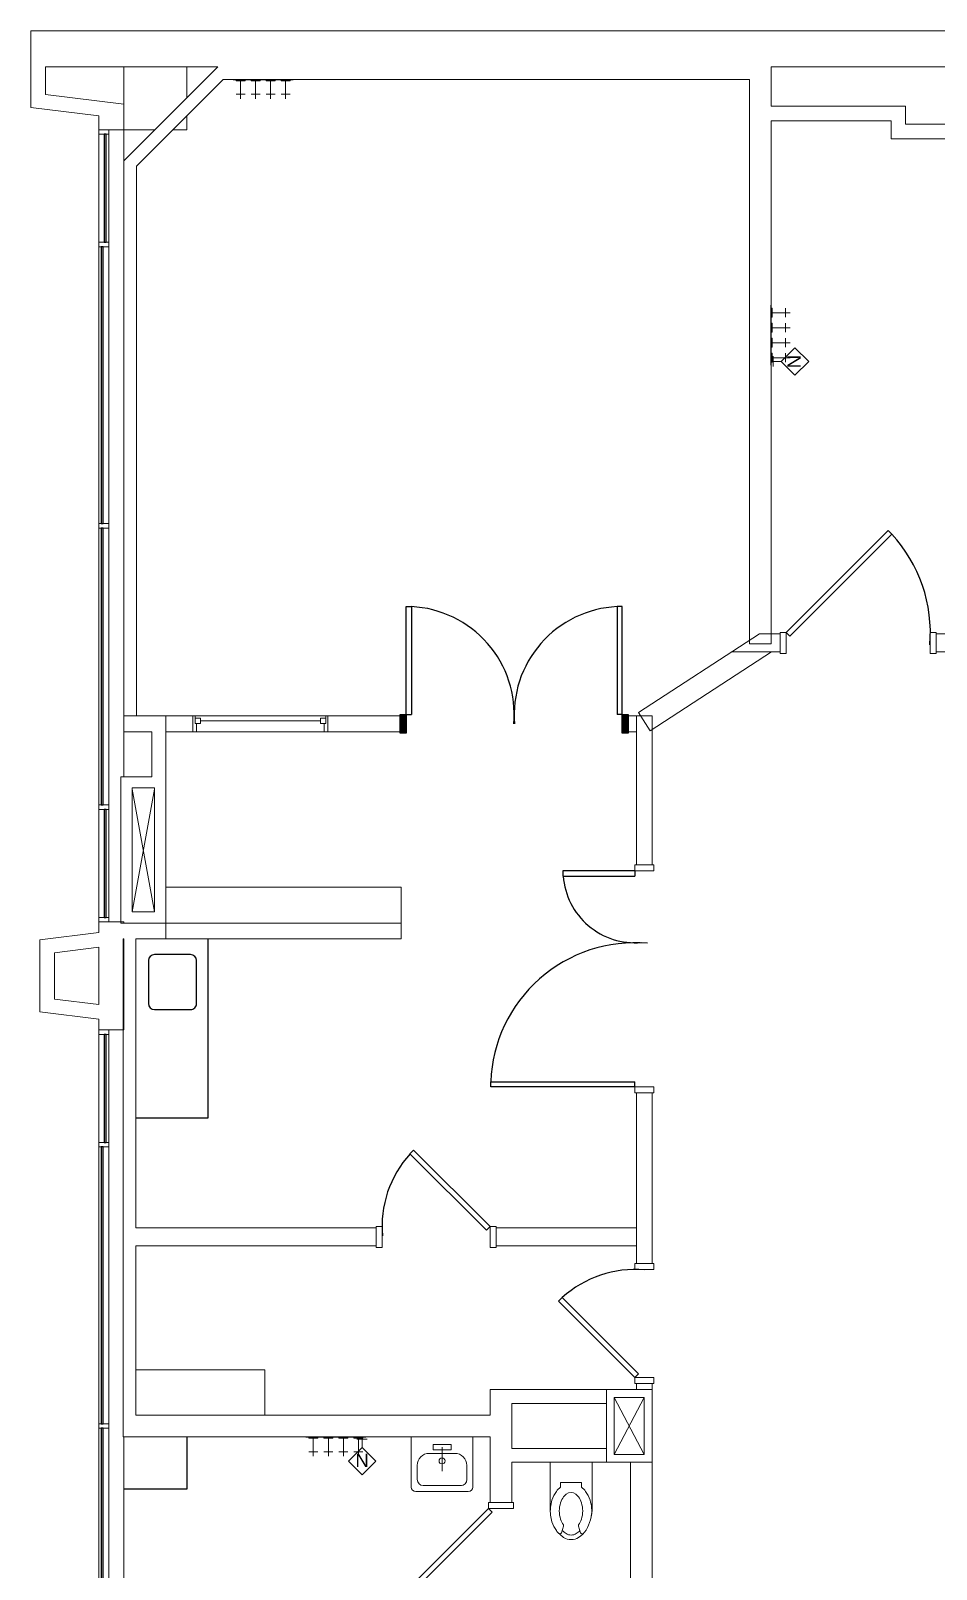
# Model space of a CAD drawing. Header units: inches. Extents: x -3174 to 3292, y 161 to 3697.
# Drawn here: x 257 to 558, y 3184 to 3697 of the extents above; entities that cross this region are included whole.
import ezdxf

# ---------------------------------------------------------------- set-up
doc = ezdxf.new("R2010")
doc.units = ezdxf.units.IN
doc.header["$LTSCALE"] = 96
doc.header["$MEASUREMENT"] = 0
for name, color, linetype, lineweight in [('A-ANNO-NOTE', 2, 'CONTINUOUS', 18), ('A-DETL', 5, 'CONTINUOUS', 18), ('A-DETL-GENF', 3, 'CONTINUOUS', 18), ('A-DOOR-FRAM', 1, 'CONTINUOUS', 30), ('A-FLOR-OTLN', 6, 'CONTINUOUS', 18), ('A-GENM', 6, 'CONTINUOUS', 18), ('A-GLAZ-CWMG', 3, 'CONTINUOUS', 18), ('A-GLAZ-FRAM', 6, 'CONTINUOUS', 30), ('A-GLAZ-GLAS', 6, 'CONTINUOUS', 30), ('A-WALL', 2, 'CONTINUOUS', 30), ('I-WALL', 2, 'CONTINUOUS', 18), ('P-SANR-FIXT', 6, 'CONTINUOUS', 18)]:
    doc.layers.add(name, color=color, linetype=linetype, lineweight=lineweight)
for name, color, linetype in [('A-DOOR', 2, 'CONTINUOUS'), ('A-FLOR-CASE', 3, 'CONTINUOUS'), ('A-GLAZ', 2, 'CONTINUOUS')]:
    doc.layers.add(name, color=color, linetype=linetype)
doc.styles.add('Arial_1', font='arial.ttf', dxfattribs={"height": 4.425898})

# ---------------------------------------------------------------- blocks, each defined once
blk = doc.blocks.new('generic door-single - 48_ x 84_-3285731-258679-fp05')
at = {"layer": 'A-DETL-GENF', "color": 253}
for p, q in [((-27.25, 6.06), (-29.25, 6.06)), ((-29.25, 6.06), (-29.25, -0.94)), ((-27.25, -0.94), (-27.25, 6.06)), ((22.75, 6.06), (20.75, 6.06)), ((20.75, 6.06), (20.75, -0.94)), ((22.75, -0.94), (22.75, 6.06)), ((-29.25, -0.94), (-27.25, -0.94)), ((20.75, -0.94), (22.75, -0.94))]:
    blk.add_line(p, q, dxfattribs=at)
at = {"layer": 'A-DOOR', "color": 253}
for p, q in [((-14.43, -33.64), (19.51, 0.3)), ((20.75, -0.94), (19.51, 0.3)), ((20.75, -0.94), (-13.19, -34.88)), ((-13.19, -34.88), (-14.43, -33.64))]:
    blk.add_line(p, q, dxfattribs=at)
blk.add_arc((20.75, -0.94), 48.05, 175, 222.9126, dxfattribs=at)
blk = doc.blocks.new('Eg_toilet_2D - Eg_toilet_2D-690829-258679-fp05')
at = {"layer": 'P-SANR-FIXT', "color": 253}
for p, q in [((0, 7), (14.87, 7)), ((6.71, 3.45), (8.26, 3.45)), ((6.71, -3.55), (6.71, 3.45)), ((23.53, 3.16), (21.3, 2.42)), ((8.26, -3.55), (6.71, -3.55)), ((21.3, -2.52), (23.5, -3.25)), ((16.5, -7), (0, -7))]:
    blk.add_line(p, q, dxfattribs=at)
for centre, radius, start, end in [((15.38, -2.85), 9.56, 107.1415, 126.6722), ((16.21, -5.54), 12.38, 81.7349, 107.1415), ((14.87, -9.84), 16.84, 75.0712, 90), ((16.17, -4.99), 11.82, 57.2317, 75.0712), ((14.11, -1.14), 7.43, 126.6722, 141.8648), ((12.84, -0.05), 2.76, 143.419, 216.581), ((14.11, -1.14), 4.43, 126.6724, 141.8648), ((15.38, -2.85), 6.56, 107.1414, 126.6724), ((16.21, -5.54), 9.38, 90, 107.1414), ((16.21, -5.54), 9.38, 72.8586, 90), ((17.04, -2.85), 6.56, 54.4829, 72.8586), ((21.14, 2.9), 0.5, 234.4829, 288.2438), ((18.14, -1.93), 8.18, 32.7617, 57.2317), ((18.14, -1.93), 6.68, 32.7616, 46.3142), ((23.37, 3.63), 0.5, 288.2438, 45.6721), ((21.13, 0), 3.12, 360, 32.7616), ((21.13, 0), 4.62, 360, 32.7617), ((21.13, 0), 4.62, 327.2385, 0), ((14.11, 1.04), 7.43, 218.1352, 233.3277), ((15.38, 2.75), 9.56, 233.3277, 252.8586), ((14.11, 1.04), 4.43, 218.1352, 233.3276), ((15.38, 2.75), 6.56, 233.3276, 252.8586), ((16.21, 5.44), 9.38, 252.8586, 270), ((16.21, 5.44), 9.38, 270, 287.1414), ((17.04, 2.75), 6.56, 287.1414, 305.5171), ((17.04, 2.75), 9.56, 287.1416, 306.6846), ((21.14, -3), 0.5, 71.7562, 125.5171), ((18.14, 1.93), 6.68, 312.7565, 327.2383), ((18.32, 1.04), 7.43, 306.6881, 316.5742), ((23.35, -3.73), 0.5, 316.5741, 71.7562), ((21.13, 0), 3.12, 327.2383, 0), ((18.14, 1.93), 8.18, 313.3097, 327.2385), ((16.21, 5.44), 12.38, 252.8586, 276.5859), ((16.21, 5.44), 12.38, 276.5859, 287.1416)]:
    blk.add_arc(centre, radius, start, end, dxfattribs=at)
blk = doc.blocks.new('generic door-single - 36_ x 84_-1527309-258679-fp05')
at = {"layer": 'A-DETL-GENF', "color": 253}
for p, q in [((-23.25, -6.69), (-23.25, 1.56)), ((-23.25, 1.56), (-21.25, 1.56)), ((-21.25, 1.56), (-21.25, -6.69)), ((14.75, -6.69), (14.75, 1.56)), ((14.75, 1.56), (16.75, 1.56)), ((16.75, 1.56), (16.75, -6.69)), ((-21.25, -6.69), (-23.25, -6.69)), ((16.75, -6.69), (14.75, -6.69))]:
    blk.add_line(p, q, dxfattribs=at)
at = {"layer": 'A-DOOR', "color": 253}
for p, q in [((-10.71, 27.02), (-11.94, 25.78)), ((-11.94, 25.78), (13.51, 0.33)), ((14.75, 1.56), (-10.71, 27.02)), ((14.75, 1.56), (13.51, 0.33))]:
    blk.add_line(p, q, dxfattribs=at)
blk.add_arc((14.75, 1.56), 36, 137.7863, 185, dxfattribs=at)
blk = doc.blocks.new('generic door-single - 36_ x 84_-3285735-258679-fp05')
at = {"layer": 'A-DETL-GENF', "color": 253}
for p, q in [((-21.25, 5.69), (-23.25, 5.69)), ((-23.25, 5.69), (-23.25, -0.56)), ((-21.25, -0.56), (-21.25, 5.69)), ((16.75, 5.69), (14.75, 5.69)), ((14.75, 5.69), (14.75, -0.56)), ((16.75, -0.56), (16.75, 5.69)), ((-23.25, -0.56), (-21.25, -0.56)), ((14.75, -0.56), (16.75, -0.56))]:
    blk.add_line(p, q, dxfattribs=at)
at = {"layer": 'A-DOOR', "color": 253}
for p, q in [((-11.94, -24.78), (13.51, 0.67)), ((14.75, -0.56), (13.51, 0.67)), ((14.75, -0.56), (-10.71, -26.02)), ((-10.71, -26.02), (-11.94, -24.78))]:
    blk.add_line(p, q, dxfattribs=at)
blk.add_arc((14.75, -0.56), 36, 175, 222.2137, dxfattribs=at)
blk = doc.blocks.new('generic door-single - 36_ x 84_-905272-258679-fp05')
at = {"layer": 'A-DETL-GENF', "color": 253}
for p, q in [((-23.25, -6.06), (-23.25, 0.94)), ((-23.25, 0.94), (-21.25, 0.94)), ((-21.25, 0.94), (-21.25, -6.06)), ((14.75, -6.06), (14.75, 0.94)), ((14.75, 0.94), (16.75, 0.94)), ((16.75, 0.94), (16.75, -6.06)), ((-21.25, -6.06), (-23.25, -6.06)), ((16.75, -6.06), (14.75, -6.06))]:
    blk.add_line(p, q, dxfattribs=at)
at = {"layer": 'A-DOOR', "color": 253}
for p, q in [((-10.71, 26.39), (-11.94, 25.16)), ((14.75, 0.94), (-10.71, 26.39)), ((-11.94, 25.16), (13.51, -0.3)), ((14.75, 0.94), (13.51, -0.3))]:
    blk.add_line(p, q, dxfattribs=at)
blk.add_arc((14.75, 0.94), 36, 137.7863, 185, dxfattribs=at)
blk = doc.blocks.new('generic door-double - 72_ x 84_-2221469-258679-fp05')
at = {"layer": 'A-DOOR'}
for points in [[(-39.25, -5.6875), (-39.25, 0.5625), (-41.25, 0.5625), (-41.25, -5.6875)], [(34.75, -5.6875), (34.75, 0.5625), (32.75, 0.5625), (32.75, -5.6875)]]:
    blk.add_hatch(color=253, dxfattribs=at).paths.add_polyline_path(points, flags=0)
at = {"layer": 'A-DETL-GENF', "color": 253}
for p, q in [((-39.25, 0.5625), (-41.25, 0.5625)), ((-41.25, 0.5625), (-41.25, -5.6875)), ((-39.25, -5.6875), (-39.25, 0.5625)), ((34.75, 0.5625), (32.75, 0.5625)), ((32.75, 0.5625), (32.75, -5.6875)), ((34.75, -5.6875), (34.75, 0.5625)), ((-41.25, -5.6875), (-39.25, -5.6875)), ((32.75, -5.6875), (34.75, -5.6875))]:
    blk.add_line(p, q, dxfattribs=at)
at = {"layer": 'A-DOOR', "color": 253}
for p, q in [((-39.25, 36.5625), (-37.5, 36.5625)), ((-39.25, 0.5625), (-39.25, 36.5625)), ((-37.5, 36.5625), (-37.5, 0.5625)), ((31, 36.5625), (31, 0.5625)), ((32.75, 36.5625), (31, 36.5625)), ((32.75, 0.5625), (32.75, 36.5625)), ((-41.25, -5.6875), (-41.25, 0.5625)), ((-41.25, 0.5625), (-39.25, 0.5625)), ((-39.25, 0.5625), (-39.25, -5.6875)), ((-39.25, 0.5625), (-37.5, 0.5625)), ((32.75, 0.5625), (31, 0.5625)), ((32.75, -5.6875), (32.75, 0.5625)), ((32.75, 0.5625), (34.75, 0.5625)), ((34.75, 0.5625), (34.75, -5.6875)), ((-39.25, -5.6875), (-41.25, -5.6875)), ((34.75, -5.6875), (32.75, -5.6875))]:
    blk.add_line(p, q, dxfattribs=at)
for centre, start, end in [((-39.25, 0.5625), 355, 87.21369), ((32.75, 0.5625), 92.78631, 185)]:
    blk.add_arc(centre, 36, start, end, dxfattribs=at)
blk = doc.blocks.new('lab-case-counter-straight - 24_D x 34_H-782036-258679-fp05')
at = {"layer": 'A-FLOR-CASE', "color": 253}
for p, q in [((-45.51, 17.98), (-21.51, 17.98)), ((-21.51, 17.98), (-9.76, 17.98)), ((-9.76, 17.98), (14.24, 17.98)), ((14.24, 17.98), (14.24, -6.02)), ((-40.23, 12.19), (-40.23, 0.19)), ((-23.94, 14.19), (-38.23, 14.19)), ((-21.94, 0.19), (-21.94, 12.19)), ((-38.23, -1.81), (-23.94, -1.81))]:
    blk.add_line(p, q, dxfattribs=at)
for centre, start, end in [((-38.23, 12.19), 90, 180), ((-23.94, 12.19), 360, 90), ((-38.23, 0.19), 180, 270), ((-23.94, 0.19), 270, 0)]:
    blk.add_arc(centre, 2, start, end, dxfattribs=at)
blk = doc.blocks.new('Eg_counter_2D - counter-1529459-258679-fp05')
at = {"layer": 'A-GENM', "color": 253}
for p, q in [((-43, 15.14), (-43, 0)), ((-43, 0), (0, 0))]:
    blk.add_line(p, q, dxfattribs=at)
blk = doc.blocks.new('Eg_counter_2D - counter-1531811-258679-fp05')
at = {"layer": 'A-GENM', "color": 253}
for p, q in [((-78.375, 12), (-78.375, 0)), ((-78.375, 0), (0, 0))]:
    blk.add_line(p, q, dxfattribs=at)
blk = doc.blocks.new('Instance - Fixed - 24_ x 48_-1531521-258679-fp05')
at = {"layer": 'A-GLAZ-FRAM', "color": 253, "lineweight": 18}
for p, q in [((-24, 2.625), (-23.25, 2.625)), ((-23.25, 0.125), (-23.25, 2.625)), ((-23.25, 1.875), (-23.25, 0.125)), ((-23.25, 1.875), (-21.5, 1.875)), ((-23.25, 0.125), (-21.5, 0.125)), ((-23.25, 0.125), (-22.75, 0.125)), ((-22.75, -2.625), (-22.75, 0.125)), ((-21.5, 1.875), (-21.5, 0.125)), ((18.5, 1.875), (18.5, 0.125)), ((20.25, 1.875), (18.5, 1.875)), ((20.25, 0.125), (18.5, 0.125)), ((19.75, 0.125), (20.25, 0.125)), ((19.75, 0.125), (19.75, -2.625)), ((20.25, 0.125), (20.25, 2.625)), ((21, 2.625), (20.25, 2.625)), ((20.25, 1.875), (20.25, 0.125)), ((-22.75, -2.625), (-24, -2.625)), ((19.75, -2.625), (21, -2.625))]:
    blk.add_line(p, q, dxfattribs=at)
at = {"layer": 'A-GLAZ-GLAS', "color": 253, "lineweight": 18}
blk.add_line((-21.5, 1), (18.5, 1), dxfattribs=at)
blk = doc.blocks.new('Headwall Outlet - Med Air_Mark - A-1187348-258679-fp05')
at = {"layer": 'A-GENM', "color": 253}
for p, q in [((-2.5, 0), (2.5, 0)), ((-2.5, 0), (-2.5, -0.11)), ((-0.92, -0.11), (-2.5, -0.11)), ((-1.5, -0.11), (-1.5, -0.43)), ((-1.37, -0.43), (-1.5, -0.43)), ((-1.5, -0.43), (-1.5, -0.43)), ((-1.5, -4.93), (1.5, -4.93)), ((1.38, -0.43), (-1.37, -0.43)), ((-0.92, -0.11), (-0.02, -0.11)), ((-0.92, -0.11), (-0.92, -0.21)), ((-0.02, -0.21), (-0.92, -0.21)), ((-0.02, -0.11), (0.95, -0.11)), ((-0.02, -0.11), (-0.02, -0.21)), ((0.95, -0.21), (-0.02, -0.21)), ((0, -0.43), (0, -6.43)), ((0.95, -0.21), (0.95, -0.11)), ((2.5, -0.11), (0.95, -0.11)), ((1.5, -0.43), (1.38, -0.43)), ((1.5, -0.43), (1.5, -0.11)), ((1.5, -0.43), (1.5, -0.43)), ((2.5, 0), (2.5, -0.11))]:
    blk.add_line(p, q, dxfattribs=at)
blk = doc.blocks.new('Headwall Outlet - Med Vaccum_Mark - V-1187350-258679-fp05')
at = {"layer": 'A-GENM', "color": 253}
for p, q in [((-2.5, 0), (2.5, 0)), ((-2.5, 0), (-2.5, -0.11)), ((-0.97, -0.11), (-2.5, -0.11)), ((-1.5, -0.11), (-1.5, -0.43)), ((-1.37, -0.43), (-1.5, -0.43)), ((-1.5, -0.43), (-1.5, -0.43)), ((-1.5, -4.93), (1.5, -4.93)), ((1.38, -0.43), (-1.37, -0.43)), ((-0.97, -0.11), (-0.01, -0.11)), ((-0.97, -0.11), (-0.97, -0.21)), ((-0.01, -0.21), (-0.97, -0.21)), ((-0.01, -0.11), (0.93, -0.11)), ((-0.01, -0.11), (-0.01, -0.21)), ((0.93, -0.21), (-0.01, -0.21)), ((0, -0.43), (0, -6.43)), ((0.93, -0.21), (0.93, -0.11)), ((2.5, -0.11), (0.93, -0.11)), ((1.5, -0.43), (1.38, -0.43)), ((1.5, -0.43), (1.5, -0.11)), ((1.5, -0.43), (1.5, -0.43)), ((2.5, 0), (2.5, -0.11))]:
    blk.add_line(p, q, dxfattribs=at)
blk = doc.blocks.new('Headwall Outlet - reserve - S-2196924-258679-fp05')
at = {"layer": 'A-GENM', "color": 253}
for p, q in [((-2.5, 0), (2.5, 0)), ((-2.5, 0), (-2.5, -0.11)), ((-0.81, -0.11), (-2.5, -0.11)), ((-1.5, -0.11), (-1.5, -0.43)), ((-1.37, -0.43), (-1.5, -0.43)), ((-1.5, -0.43), (-1.5, -0.43)), ((-1.5, -4.93), (1.5, -4.93)), ((1.38, -0.43), (-1.37, -0.43)), ((-0.81, -0.11), (-0.56, -0.11)), ((-0.81, -0.11), (-0.81, -0.21)), ((-0.56, -0.21), (-0.81, -0.21)), ((-0.56, -0.11), (-0.2, -0.11)), ((-0.56, -0.11), (-0.56, -0.21)), ((-0.2, -0.21), (-0.56, -0.21)), ((-0.2, -0.11), (0.28, -0.11)), ((-0.2, -0.11), (-0.2, -0.21)), ((0.28, -0.21), (-0.2, -0.21)), ((0, -0.43), (0, -6.43)), ((0.28, -0.11), (0.64, -0.11)), ((0.28, -0.11), (0.28, -0.21)), ((0.64, -0.21), (0.28, -0.21)), ((0.64, -0.11), (0.88, -0.11)), ((0.64, -0.11), (0.64, -0.21)), ((0.88, -0.21), (0.64, -0.21)), ((0.88, -0.11), (0.88, -0.21)), ((0.89, -0.11), (0.89, -0.21)), ((2.5, -0.11), (0.89, -0.11)), ((1.5, -0.43), (1.38, -0.43)), ((1.5, -0.43), (1.5, -0.11)), ((1.5, -0.43), (1.5, -0.43)), ((2.5, 0), (2.5, -0.11))]:
    blk.add_line(p, q, dxfattribs=at)
blk = doc.blocks.new('Headwall Outlet - Med Air_Mark - A-1248748-258679-fp05')
at = {"layer": 'A-GENM', "color": 253}
for p, q in [((0, 0.43), (0, 6.43)), ((-2.5, 0.11), (-0.92, 0.11)), ((-2.5, 0.11), (-2.5, 0)), ((2.5, 0), (-2.5, 0)), ((-1.5, 4.93), (1.5, 4.93)), ((-1.5, 0.43), (-1.5, 0.11)), ((-1.5, 0.43), (-1.5, 0.43)), ((-1.5, 0.43), (-1.37, 0.43)), ((-1.37, 0.43), (1.38, 0.43)), ((-0.92, 0.21), (-0.02, 0.21)), ((-0.92, 0.21), (-0.92, 0.11)), ((-0.02, 0.11), (-0.92, 0.11)), ((-0.02, 0.21), (0.95, 0.21)), ((-0.02, 0.21), (-0.02, 0.11)), ((0.95, 0.11), (-0.02, 0.11)), ((0.95, 0.11), (0.95, 0.21)), ((0.95, 0.11), (2.5, 0.11)), ((1.38, 0.43), (1.5, 0.43)), ((1.5, 0.11), (1.5, 0.43)), ((1.5, 0.43), (1.5, 0.43)), ((2.5, 0.11), (2.5, 0))]:
    blk.add_line(p, q, dxfattribs=at)
blk = doc.blocks.new('Headwall Outlet - Med Vaccum_Mark - V-1248747-258679-fp05')
at = {"layer": 'A-GENM', "color": 253}
for p, q in [((0, 0.43), (0, 6.43)), ((-2.5, 0.11), (-0.97, 0.11)), ((-2.5, 0.11), (-2.5, 0)), ((2.5, 0), (-2.5, 0)), ((-1.5, 4.93), (1.5, 4.93)), ((-1.5, 0.43), (-1.5, 0.11)), ((-1.5, 0.43), (-1.5, 0.43)), ((-1.5, 0.43), (-1.37, 0.43)), ((-1.37, 0.43), (1.38, 0.43)), ((-0.97, 0.21), (-0.01, 0.21)), ((-0.97, 0.21), (-0.97, 0.11)), ((-0.01, 0.11), (-0.97, 0.11)), ((-0.01, 0.21), (0.93, 0.21)), ((-0.01, 0.21), (-0.01, 0.11)), ((0.93, 0.11), (-0.01, 0.11)), ((0.93, 0.11), (0.93, 0.21)), ((0.93, 0.11), (2.5, 0.11)), ((1.38, 0.43), (1.5, 0.43)), ((1.5, 0.11), (1.5, 0.43)), ((1.5, 0.43), (1.5, 0.43)), ((2.5, 0.11), (2.5, 0))]:
    blk.add_line(p, q, dxfattribs=at)
blk = doc.blocks.new('Headwall Outlet - reserve - S-2197013-258679-fp05')
at = {"layer": 'A-GENM', "color": 253}
for p, q in [((0, 0.43), (0, 6.43)), ((-2.5, 0.11), (-0.81, 0.11)), ((-2.5, 0.11), (-2.5, 0)), ((2.5, 0), (-2.5, 0)), ((-1.5, 4.93), (1.5, 4.93)), ((-1.5, 0.43), (-1.5, 0.11)), ((-1.5, 0.43), (-1.5, 0.43)), ((-1.5, 0.43), (-1.37, 0.43)), ((-1.37, 0.43), (1.38, 0.43)), ((-0.81, 0.21), (-0.56, 0.21)), ((-0.81, 0.21), (-0.81, 0.11)), ((-0.56, 0.11), (-0.81, 0.11)), ((-0.56, 0.21), (-0.2, 0.21)), ((-0.56, 0.21), (-0.56, 0.11)), ((-0.2, 0.11), (-0.56, 0.11)), ((-0.2, 0.21), (0.28, 0.21)), ((-0.2, 0.21), (-0.2, 0.11)), ((0.28, 0.11), (-0.2, 0.11)), ((0.28, 0.21), (0.64, 0.21)), ((0.28, 0.21), (0.28, 0.11)), ((0.64, 0.11), (0.28, 0.11)), ((0.64, 0.21), (0.88, 0.21)), ((0.64, 0.21), (0.64, 0.11)), ((0.88, 0.11), (0.64, 0.11)), ((0.88, 0.21), (0.88, 0.11)), ((0.89, 0.21), (0.89, 0.11)), ((0.89, 0.11), (2.5, 0.11)), ((1.38, 0.43), (1.5, 0.43)), ((1.5, 0.11), (1.5, 0.43)), ((1.5, 0.43), (1.5, 0.43)), ((2.5, 0.11), (2.5, 0))]:
    blk.add_line(p, q, dxfattribs=at)
blk = doc.blocks.new('plumb-sink-wall hung - ADA - Standard depth-387426-258679-fp05')
at = {"layer": 'P-SANR-FIXT', "color": 253}
for p, q in [((-10.25, 12.75), (-10.25, -4)), ((-10.25, 12.75), (-10.25, 11.75)), ((10.25, -4), (10.25, 12.75)), ((10.25, 11.75), (10.25, 12.75)), ((-4.25, 7.25), (4.25, 7.25)), ((-3, 8.43), (-3, 10.24)), ((-3, 10.24), (3, 10.24)), ((3, 8.43), (-3, 8.43)), ((0, 9.37), (0, 1.37)), ((3, 10.24), (3, 8.43)), ((-8.25, 3.25), (-8.25, -1.5)), ((8.25, 3.25), (8.25, -1.69)), ((-6.25, -3.5), (6.44, -3.5)), ((-8.75, -5.5), (8.75, -5.5))]:
    blk.add_line(p, q, dxfattribs=at)
blk.add_circle((0, 4.75), 1, dxfattribs=at)
for centre, radius, start, end in [((-4.25, 3.25), 4, 90, 180), ((4.25, 3.25), 4, 360, 90), ((-8.75, -4), 1.5, 180, 270), ((-6.25, -1.5), 2, 180, 270), ((6.25, -1.5), 2, 270, 360), ((8.75, -4), 1.5, 270, 360)]:
    blk.add_arc(centre, radius, start, end, dxfattribs=at)
blk = doc.blocks.new('System Panel - Summit_Glazed 1-2067590-258679-fp05')
at = {"layer": 'A-GLAZ', "color": 253}
for p, q in [((46.125, 0.8125), (-46.125, 0.8125)), ((-46.125, 0.8125), (-46.125, 0.1875)), ((-46.125, 0.1875), (46.125, 0.1875)), ((46.125, 0.1875), (46.125, 0.8125))]:
    blk.add_line(p, q, dxfattribs=at)
blk = doc.blocks.new('Rectangular Mullion - 1_5_ x 3 3_8_ rectangular-2067243-258679-fp05')
at = {"layer": 'A-GLAZ-CWMG', "color": 253}
for p, q in [((-0.75, 1.6875), (0.75, 1.6875)), ((-0.75, -1.6875), (-0.75, 1.6875)), ((0.75, 1.6875), (0.75, -1.6875)), ((0.75, -1.6875), (-0.75, -1.6875))]:
    blk.add_line(p, q, dxfattribs=at)
blk = doc.blocks.new('Rectangular Mullion - 1_5_ x 3 3_8_ rectangular-2067122-258679-fp05')
at = {"layer": 'A-GLAZ-CWMG', "color": 253}
for p, q in [((-1.5, 1.6875), (0, 1.6875)), ((-1.5, -1.6875), (-1.5, 1.6875)), ((0, 1.6875), (0, -1.6875)), ((0, -1.6875), (-1.5, -1.6875))]:
    blk.add_line(p, q, dxfattribs=at)
blk = doc.blocks.new('Rectangular Mullion - 1_5_ x 3 3_8_ rectangular-2067585-258679-fp05')
at = {"layer": 'A-GLAZ-CWMG', "color": 253}
for p, q in [((690.15, 1627.45), (597.9, 1627.45)), ((690.15, 1624.07), (597.9, 1624.07))]:
    blk.add_line(p, q, dxfattribs=at)
blk = doc.blocks.new('System Panel - Summit_Glazed 3-2067557-258679-fp05')
at = {"layer": 'A-GLAZ', "color": 253}
for p, q in [((18, -0.1875), (-18, -0.1875)), ((-18, -0.1875), (-18, -0.8125)), ((-18, -0.8125), (18, -0.8125)), ((18, -0.8125), (18, -0.1875))]:
    blk.add_line(p, q, dxfattribs=at)
blk = doc.blocks.new('Rectangular Mullion - 1_5_ x 3 3_8_ rectangular-2067548-258679-fp05')
at = {"layer": 'A-GLAZ-CWMG', "color": 253}
for p, q in [((502.65, 1627.45), (466.65, 1627.45)), ((502.65, 1624.07), (466.65, 1624.07))]:
    blk.add_line(p, q, dxfattribs=at)
blk = doc.blocks.new('Rectangular Mullion - 1_5_ x 3 3_8_ rectangular-2067073-258679-fp05')
at = {"layer": 'A-GLAZ-CWMG', "color": 253}
for p, q in [((0, 1.6875), (-1.5, 1.6875)), ((-1.5, 1.6875), (-1.5, -1.6875)), ((0, -1.6875), (0, 1.6875)), ((-1.5, -1.6875), (0, -1.6875))]:
    blk.add_line(p, q, dxfattribs=at)
blk = doc.blocks.new('Headwall Outlet - Med Oxygen_Mark - O2-1187352-258679-fp05')
at = {"layer": 'A-GENM', "color": 253}
for p, q in [((-2.5, 0), (2.5, 0)), ((-2.5, 0), (-2.5, -0.11)), ((-0.74, -0.11), (-2.5, -0.11)), ((-1.5, -0.11), (-1.5, -0.43)), ((-1.37, -0.43), (-1.5, -0.43)), ((-1.5, -0.43), (-1.5, -0.43)), ((-1.5, -4.93), (1.5, -4.93)), ((1.38, -0.43), (-1.37, -0.43)), ((-0.74, -0.11), (-0.62, -0.11)), ((-0.74, -0.11), (-0.74, -0.21)), ((-0.62, -0.21), (-0.74, -0.21)), ((-0.62, -0.11), (-0.5, -0.11)), ((-0.62, -0.11), (-0.62, -0.21)), ((-0.5, -0.21), (-0.62, -0.21)), ((-0.5, -0.11), (-0.26, -0.11)), ((-0.5, -0.11), (-0.5, -0.21)), ((-0.26, -0.21), (-0.5, -0.21)), ((-0.26, -0.11), (-0.02, -0.11)), ((-0.26, -0.11), (-0.26, -0.21)), ((-0.02, -0.21), (-0.26, -0.21)), ((-0.02, -0.11), (0.47, -0.11)), ((-0.02, -0.11), (-0.02, -0.21)), ((0.47, -0.21), (-0.02, -0.21)), ((0, -0.43), (0, -6.43)), ((0.47, -0.11), (0.71, -0.11)), ((0.47, -0.11), (0.47, -0.21)), ((0.71, -0.21), (0.47, -0.21)), ((0.71, -0.11), (0.95, -0.11)), ((0.71, -0.11), (0.71, -0.21)), ((0.95, -0.21), (0.71, -0.21)), ((0.95, -0.11), (1.07, -0.11)), ((0.95, -0.11), (0.95, -0.21)), ((1.07, -0.21), (0.95, -0.21)), ((1.07, -0.11), (1.19, -0.11)), ((1.07, -0.11), (1.07, -0.21)), ((1.19, -0.21), (1.07, -0.21)), ((1.19, -0.11), (1.19, -0.21)), ((2.5, -0.11), (1.19, -0.11)), ((1.5, -0.43), (1.38, -0.43)), ((1.5, -0.43), (1.5, -0.11)), ((1.5, -0.43), (1.5, -0.43)), ((2.5, 0), (2.5, -0.11))]:
    blk.add_line(p, q, dxfattribs=at)
blk = doc.blocks.new('Headwall Outlet - Med Oxygen_Mark - O2-1248749-258679-fp05')
at = {"layer": 'A-GENM', "color": 253}
for p, q in [((0, 0.43), (0, 6.43)), ((-2.5, 0.11), (-0.74, 0.11)), ((-2.5, 0.11), (-2.5, 0)), ((2.5, 0), (-2.5, 0)), ((-1.5, 4.93), (1.5, 4.93)), ((-1.5, 0.43), (-1.5, 0.11)), ((-1.5, 0.43), (-1.5, 0.43)), ((-1.5, 0.43), (-1.37, 0.43)), ((-1.37, 0.43), (1.38, 0.43)), ((-0.74, 0.21), (-0.62, 0.21)), ((-0.74, 0.21), (-0.74, 0.11)), ((-0.62, 0.11), (-0.74, 0.11)), ((-0.62, 0.21), (-0.5, 0.21)), ((-0.62, 0.21), (-0.62, 0.11)), ((-0.5, 0.11), (-0.62, 0.11)), ((-0.5, 0.21), (-0.26, 0.21)), ((-0.5, 0.21), (-0.5, 0.11)), ((-0.26, 0.11), (-0.5, 0.11)), ((-0.26, 0.21), (-0.02, 0.21)), ((-0.26, 0.21), (-0.26, 0.11)), ((-0.02, 0.11), (-0.26, 0.11)), ((-0.02, 0.21), (0.47, 0.21)), ((-0.02, 0.21), (-0.02, 0.11)), ((0.47, 0.11), (-0.02, 0.11)), ((0.47, 0.21), (0.71, 0.21)), ((0.47, 0.21), (0.47, 0.11)), ((0.71, 0.11), (0.47, 0.11)), ((0.71, 0.21), (0.95, 0.21)), ((0.71, 0.21), (0.71, 0.11)), ((0.95, 0.11), (0.71, 0.11)), ((0.95, 0.21), (1.07, 0.21)), ((0.95, 0.21), (0.95, 0.11)), ((1.07, 0.11), (0.95, 0.11)), ((1.07, 0.21), (1.19, 0.21)), ((1.07, 0.21), (1.07, 0.11)), ((1.19, 0.11), (1.07, 0.11)), ((1.19, 0.21), (1.19, 0.11)), ((1.19, 0.11), (2.5, 0.11)), ((1.38, 0.43), (1.5, 0.43)), ((1.5, 0.11), (1.5, 0.43)), ((1.5, 0.43), (1.5, 0.43)), ((2.5, 0.11), (2.5, 0))]:
    blk.add_line(p, q, dxfattribs=at)
blk = doc.blocks.new('cw-base-cabinet-open-no-shelf-w0202 - cw-base-cabinet-open-no-shelf-w0202-V17-258679-fp05')
at = {"layer": 'A-FLOR-CASE', "color": 253}
for p, q in [((-2.26, -0.01), (-2.26, -17.5)), ((-2.26, -17.5), (-23.26, -17.5))]:
    blk.add_line(p, q, dxfattribs=at)
blk = doc.blocks.new('spec-hm-double-wrapped-uneven - 48_24x84-HM-F_F-1529267-258679-fp05')
at = {"layer": 'A-DOOR', "color": 253}
for p, q in [((-27.25, -2.25), (-25.5, -2.25)), ((-27.25, -2.25), (-27.25, -26.25)), ((-25.5, -26.25), (-25.5, -2.25)), ((44.75, -2.25), (43, -2.25)), ((43, -50.25), (43, -2.25)), ((44.75, -2.25), (44.75, -50.25)), ((-27.25, -26.25), (-25.5, -26.25)), ((44.75, -50.25), (43, -50.25))]:
    blk.add_line(p, q, dxfattribs=at)
for centre, radius, start, end in [((44.75, -2.25), 48.05, 175.0048, 267.9126), ((-27.25, -2.25), 23.95, 274.1895, 5.0096)]:
    blk.add_arc(centre, radius, start, end, dxfattribs=at)
at = {"layer": 'A-DOOR-FRAM', "color": 253, "lineweight": 18}
for p, q in [((-29.25, 4), (-27.25, 4)), ((-29.25, -2.25), (-29.25, 4)), ((-27.25, 4), (-27.25, -2.25)), ((44.75, 4), (46.75, 4)), ((44.75, -2.25), (44.75, 4)), ((46.75, 4), (46.75, -2.25)), ((-27.25, -2.25), (-29.25, -2.25)), ((46.75, -2.25), (44.75, -2.25))]:
    blk.add_line(p, q, dxfattribs=at)

msp = doc.modelspace()

# ---------------------------------------------------------------- linework, layer by layer
at = {"layer": 'A-ANNO-NOTE', "color": 8, "lineweight": 13}
for p, q in [((511.19, 3591.31), (506.61, 3586.74)), ((515.76, 3586.74), (511.19, 3591.31)), ((503.87, 3585.07), (503.87, 3588.55)), ((506.61, 3586.74), (503.87, 3586.74)), ((511.18, 3582.17), (506.61, 3586.74)), ((511.18, 3582.17), (515.76, 3586.74)), ((368.66, 3227.6), (365.18, 3227.6)), ((366.99, 3224.85), (366.99, 3227.6)), ((362.42, 3220.28), (366.99, 3224.85)), ((366.99, 3215.71), (362.42, 3220.28)), ((371.56, 3220.28), (366.99, 3224.85)), ((371.56, 3220.28), (366.99, 3215.71))]:
    msp.add_line(p, q, dxfattribs=at)
at = {"layer": 'A-DETL', "color": 253}
for p, q in [((290.37, 3403.37), (297.87, 3444.24)), ((290.37, 3444.24), (297.87, 3403.37)), ((460.99, 3222.49), (450.99, 3241.49)), ((450.99, 3222.49), (460.99, 3241.49))]:
    msp.add_line(p, q, dxfattribs=at)
at = {"layer": 'A-FLOR-OTLN', "color": 253}
for p, q in [((287.62, 3684.99), (287.62, 3672.5)), ((308.62, 3684.99), (308.62, 3674.63)), ((308.62, 3668.62), (308.62, 3663.99)), ((297.98, 3663.99), (287.62, 3663.99)), ((308.62, 3663.99), (303.99, 3663.99))]:
    msp.add_line(p, q, dxfattribs=at)
at = {"layer": 'A-WALL', "color": 253, "lineweight": 18}
for p, q in [((296.99, 3448.37), (286.62, 3448.37)), ((286.62, 3448.37), (286.62, 3399.62)), ((301.62, 3399.62), (301.62, 3448.37)), ((290.37, 3444.62), (297.87, 3444.62)), ((290.37, 3403.37), (290.37, 3444.62)), ((297.87, 3444.62), (297.87, 3403.37)), ((286.62, 3399.62), (287.62, 3399.62)), ((297.87, 3403.37), (290.37, 3403.37))]:
    msp.add_line(p, q, dxfattribs=at)
at = {"layer": 'I-WALL', "color": 253}
for p, q in [((583.24, 3696.99), (256.62, 3696.99)), ((256.62, 3696.99), (256.62, 3671.39)), ((261.49, 3684.99), (318.98, 3684.99)), ((261.49, 3675.71), (261.49, 3684.99)), ((318.98, 3684.99), (287.62, 3653.63)), ((503.24, 3684.99), (579.83, 3684.99)), ((503.24, 3671.87), (503.24, 3684.99)), ((291.87, 3651.87), (320.74, 3680.74)), ((320.74, 3680.74), (323.99, 3680.74)), ((343.99, 3680.74), (495.99, 3680.74)), ((495.99, 3680.74), (495.99, 3492.62)), ((256.62, 3671.39), (279.24, 3668.62)), ((287.62, 3672.5), (261.49, 3675.71)), ((287.62, 3672.5), (287.62, 3448.37)), ((548.05, 3671.87), (503.24, 3671.87)), ((548.05, 3665.87), (548.05, 3671.87)), ((279.24, 3668.62), (279.24, 3663.99)), ((503.24, 3666.99), (543.18, 3666.99)), ((503.24, 3604.49), (503.24, 3666.99)), ((543.18, 3666.99), (543.18, 3660.99)), ((279.24, 3663.99), (287.62, 3663.99)), ((571.62, 3665.87), (548.05, 3665.87)), ((543.18, 3660.99), (576.49, 3660.99)), ((291.87, 3468.62), (291.87, 3651.87)), ((503.24, 3599.49), (503.24, 3601.5)), ((503.24, 3594.49), (503.24, 3596.5)), ((503.24, 3589.49), (503.24, 3591.5)), ((503.24, 3492.62), (503.24, 3586.5)), ((499.35, 3495.99), (459.02, 3469.8)), ((495.99, 3492.62), (503.24, 3492.62)), ((506.24, 3495.99), (499.35, 3495.99)), ((506.24, 3489.99), (506.24, 3495.99)), ((623.49, 3495.99), (558.24, 3495.99)), ((558.24, 3495.99), (558.24, 3489.99)), ((462.97, 3463.72), (503.42, 3489.99)), ((506.24, 3489.99), (490.11, 3489.99)), ((558.24, 3489.99), (819.74, 3489.99)), ((287.62, 3468.62), (379.66, 3468.62)), ((301.62, 3468.62), (301.62, 3448.37)), ((310.62, 3463.37), (310.62, 3468.62)), ((355.62, 3468.62), (355.62, 3463.37)), ((463.62, 3468.62), (455.66, 3468.62)), ((458.37, 3418.99), (458.37, 3468.62)), ((459.02, 3469.8), (462.97, 3463.72)), ((463.62, 3418.99), (463.62, 3468.62)), ((287.62, 3463.37), (296.99, 3463.37)), ((296.99, 3463.37), (296.99, 3448.37)), ((379.66, 3463.37), (301.62, 3463.37)), ((455.66, 3463.37), (458.37, 3463.37)), ((458.37, 3418.99), (463.62, 3418.99)), ((287.62, 3399.99), (279.24, 3399.99)), ((279.24, 3399.99), (279.24, 3396.44)), ((287.62, 3399.62), (287.62, 3399.99)), ((379.99, 3399.62), (287.62, 3399.62)), ((301.62, 3394.37), (301.62, 3399.62)), ((379.99, 3394.37), (379.99, 3399.62)), ((279.24, 3396.44), (259.62, 3393.99)), ((259.62, 3393.99), (259.62, 3369.99)), ((264.49, 3389.69), (279.24, 3391.53)), ((264.49, 3374.29), (264.49, 3389.69)), ((279.24, 3391.53), (279.24, 3372.45)), ((287.37, 3394.37), (287.37, 3228.35)), ((287.62, 3394.37), (287.37, 3394.37)), ((287.62, 3363.98), (287.62, 3394.37)), ((291.62, 3297.99), (291.62, 3394.37)), ((291.62, 3394.37), (379.99, 3394.37)), ((279.24, 3372.45), (264.49, 3374.29)), ((259.62, 3369.99), (279.24, 3367.54)), ((279.24, 3367.54), (279.24, 3363.98)), ((279.24, 3363.98), (287.62, 3363.98)), ((458.37, 3342.99), (458.37, 3286.12)), ((463.62, 3342.99), (458.37, 3342.99)), ((463.62, 3286.12), (463.62, 3342.99)), ((371.62, 3297.99), (291.62, 3297.99)), ((371.62, 3291.99), (371.62, 3297.99)), ((458.37, 3297.99), (411.62, 3297.99)), ((411.62, 3297.99), (411.62, 3291.99)), ((291.62, 3291.99), (371.62, 3291.99)), ((291.62, 3235.6), (291.62, 3291.99)), ((411.62, 3291.99), (458.37, 3291.99)), ((458.37, 3286.12), (463.62, 3286.12)), ((458.37, 3246.12), (458.37, 3244.12)), ((463.62, 3246.12), (458.37, 3246.12)), ((463.62, 3133.87), (463.62, 3246.12)), ((463.62, 3244.12), (409.62, 3244.12)), ((409.62, 3244.12), (409.62, 3235.6)), ((448.37, 3219.87), (448.37, 3244.12)), ((450.99, 3241.49), (460.99, 3241.49)), ((450.99, 3222.49), (450.99, 3241.49)), ((460.99, 3241.49), (460.99, 3222.49)), ((409.62, 3235.6), (291.62, 3235.6)), ((416.87, 3224.49), (416.87, 3239.49)), ((416.87, 3239.49), (448.37, 3239.49)), ((287.37, 3228.35), (348.24, 3228.35)), ((287.62, 3228.35), (287.62, 2790.45)), ((368.24, 3228.35), (409.62, 3228.35)), ((409.62, 3228.35), (409.62, 3206.49)), ((448.37, 3224.49), (416.87, 3224.49)), ((460.99, 3222.49), (450.99, 3222.49)), ((416.87, 3206.49), (416.87, 3219.87)), ((463.62, 3219.87), (416.87, 3219.87)), ((456.37, 3219.87), (456.37, 3133.87)), ((409.62, 3206.49), (416.87, 3206.49))]:
    msp.add_line(p, q, dxfattribs=at)

# ---------------------------------------------------------------- block references
at = {"layer": 'A-DOOR', "color": 253}
for name, p, rotation in [('generic door-single - 48_ x 84_-3285731-258679-fp05', (528.99, 3495.55), 180), ('spec-hm-double-wrapped-uneven - 48_24x84-HM-F_F-1529267-258679-fp05', (460.12, 3389.74), 269.9999999999999), ('generic door-single - 36_ x 84_-3285735-258679-fp05', (458.43, 3262.87), 270.000000000001), ('generic door-single - 36_ x 84_-1527309-258679-fp05', (410.68, 3189.74), 90.0000000000013)]:
    msp.add_blockref(name, p, dxfattribs=dict(at, rotation=rotation))
for name, p in [('generic door-double - 72_ x 84_-2221469-258679-fp05', (420.91, 3468.55)), ('generic door-single - 36_ x 84_-905272-258679-fp05', (394.87, 3297.55))]:
    msp.add_blockref(name, p, dxfattribs=at)
at = {"layer": 'A-FLOR-CASE', "color": 253, "rotation": 269.999999999998}
msp.add_blockref('lab-case-counter-straight - 24_D x 34_H-782036-258679-fp05', (297.64, 3348.85), dxfattribs=at)
at = {"layer": 'A-FLOR-CASE', "color": 253}
msp.add_blockref('cw-base-cabinet-open-no-shelf-w0202 - cw-base-cabinet-open-no-shelf-w0202-V17-258679-fp05', (310.88, 3228.37), dxfattribs=at)
at = {"layer": 'A-GENM', "color": 253}
for name, p in [('Headwall Outlet - reserve - S-2196924-258679-fp05', (326.49, 3680.74)), ('Headwall Outlet - Med Vaccum_Mark - V-1187350-258679-fp05', (331.49, 3680.74)), ('Headwall Outlet - Med Air_Mark - A-1187348-258679-fp05', (336.49, 3680.74)), ('Headwall Outlet - Med Oxygen_Mark - O2-1187352-258679-fp05', (341.49, 3680.74))]:
    msp.add_blockref(name, p, dxfattribs=at)
for name, p, rotation in [('Headwall Outlet - Med Oxygen_Mark - O2-1187352-258679-fp05', (503.12, 3602.99), 90.00000000000064), ('Headwall Outlet - Med Air_Mark - A-1187348-258679-fp05', (503.12, 3597.99), 90.00000000000004), ('Headwall Outlet - Med Vaccum_Mark - V-1187350-258679-fp05', (503.12, 3592.99), 90.00000000000004), ('Headwall Outlet - reserve - S-2196924-258679-fp05', (503.12, 3587.99), 90.00000000000004), ('Eg_counter_2D - counter-1531811-258679-fp05', (301.62, 3411.62), 180), ('Eg_counter_2D - counter-1529459-258679-fp05', (291.62, 3250.74), 180), ('Headwall Outlet - Med Oxygen_Mark - O2-1248749-258679-fp05', (350.74, 3228.35), 180), ('Headwall Outlet - Med Air_Mark - A-1248748-258679-fp05', (355.74, 3228.35), 180), ('Headwall Outlet - Med Vaccum_Mark - V-1248747-258679-fp05', (360.74, 3228.35), 180), ('Headwall Outlet - reserve - S-2197013-258679-fp05', (365.74, 3228.35), 180)]:
    msp.add_blockref(name, p, dxfattribs=dict(at, rotation=rotation))
at = {"layer": 'A-GLAZ', "color": 253, "rotation": 89.99999999999912}
for name, p in [('System Panel - Summit_Glazed 3-2067557-258679-fp05', (280.93, 3644.49)), ('System Panel - Summit_Glazed 1-2067590-258679-fp05', (280.93, 3578.87)), ('System Panel - Summit_Glazed 1-2067590-258679-fp05', (280.93, 3485.12)), ('System Panel - Summit_Glazed 3-2067557-258679-fp05', (280.93, 3419.49)), ('System Panel - Summit_Glazed 3-2067557-258679-fp05', (280.93, 3344.48)), ('System Panel - Summit_Glazed 1-2067590-258679-fp05', (280.93, 3278.85)), ('System Panel - Summit_Glazed 1-2067590-258679-fp05', (280.93, 3185.1))]:
    msp.add_blockref(name, p, dxfattribs=at)
at = {"layer": 'A-GLAZ', "color": 253}
msp.add_blockref('Instance - Fixed - 24_ x 48_-1531521-258679-fp05', (334.62, 3465.99), dxfattribs=at)
at = {"layer": 'A-GLAZ-CWMG', "color": 253, "extrusion": (0, 0, -1), "rotation": 90.00000000000087}
for name, p in [('Rectangular Mullion - 1_5_ x 3 3_8_ rectangular-2067122-258679-fp05', (-280.93, 3663.99)), ('Rectangular Mullion - 1_5_ x 3 3_8_ rectangular-2067243-258679-fp05', (-280.93, 3625.74)), ('Rectangular Mullion - 1_5_ x 3 3_8_ rectangular-2067243-258679-fp05', (-280.93, 3531.99)), ('Rectangular Mullion - 1_5_ x 3 3_8_ rectangular-2067243-258679-fp05', (-280.93, 3438.24)), ('Rectangular Mullion - 1_5_ x 3 3_8_ rectangular-2067122-258679-fp05', (-280.93, 3363.98)), ('Rectangular Mullion - 1_5_ x 3 3_8_ rectangular-2067243-258679-fp05', (-280.93, 3325.73)), ('Rectangular Mullion - 1_5_ x 3 3_8_ rectangular-2067243-258679-fp05', (-280.93, 3231.98))]:
    msp.add_blockref(name, p, dxfattribs=at)
at = {"layer": 'A-GLAZ-CWMG', "color": 253}
for name, p, rotation in [('Rectangular Mullion - 1_5_ x 3 3_8_ rectangular-2067548-258679-fp05', (1906.69, 3159.84), 90.00000000000064), ('Rectangular Mullion - 1_5_ x 3 3_8_ rectangular-2067585-258679-fp05', (1906.69, 2934.84), 90.000000000001), ('Rectangular Mullion - 1_5_ x 3 3_8_ rectangular-2067585-258679-fp05', (1906.69, 2841.09), 90.000000000001), ('Rectangular Mullion - 1_5_ x 3 3_8_ rectangular-2067548-258679-fp05', (1906.69, 2934.84), 90.00000000000067), ('Rectangular Mullion - 1_5_ x 3 3_8_ rectangular-2067073-258679-fp05', (280.93, 3399.99), 269.9999999999991), ('Rectangular Mullion - 1_5_ x 3 3_8_ rectangular-2067548-258679-fp05', (1906.69, 2859.82), 90.00000000000064), ('Rectangular Mullion - 1_5_ x 3 3_8_ rectangular-2067585-258679-fp05', (1906.69, 2634.82), 90.000000000001), ('Rectangular Mullion - 1_5_ x 3 3_8_ rectangular-2067585-258679-fp05', (1906.69, 2541.07), 90.000000000001)]:
    msp.add_blockref(name, p, dxfattribs=dict(at, rotation=rotation))
at = {"layer": 'P-SANR-FIXT', "color": 253}
msp.add_blockref('plumb-sink-wall hung - ADA - Standard depth-387426-258679-fp05', (393.62, 3215.6), dxfattribs=at)
at = {"layer": 'P-SANR-FIXT', "color": 253, "rotation": 270.0000000000002}
msp.add_blockref('Eg_toilet_2D - Eg_toilet_2D-690829-258679-fp05', (436.63, 3219.87), dxfattribs=at)

# ---------------------------------------------------------------- texts
at = {"layer": 'A-ANNO-NOTE', "color": 253, "lineweight": 13, "insert": (508.7, 3586.74), "char_height": 4.43, "width": 5.292, "attachment_point": 2, "rotation": 90, "line_spacing_factor": 0.938532, "style": 'Arial_1'}
msp.add_mtext('N', dxfattribs=at)
at = {"layer": 'A-ANNO-NOTE', "color": 253, "lineweight": 13, "insert": (366.99, 3222.77), "char_height": 4.43, "width": 5.292, "attachment_point": 2, "line_spacing_factor": 0.938532, "style": 'Arial_1'}
msp.add_mtext('N', dxfattribs=at)

doc.saveas('drawing.dxf')
